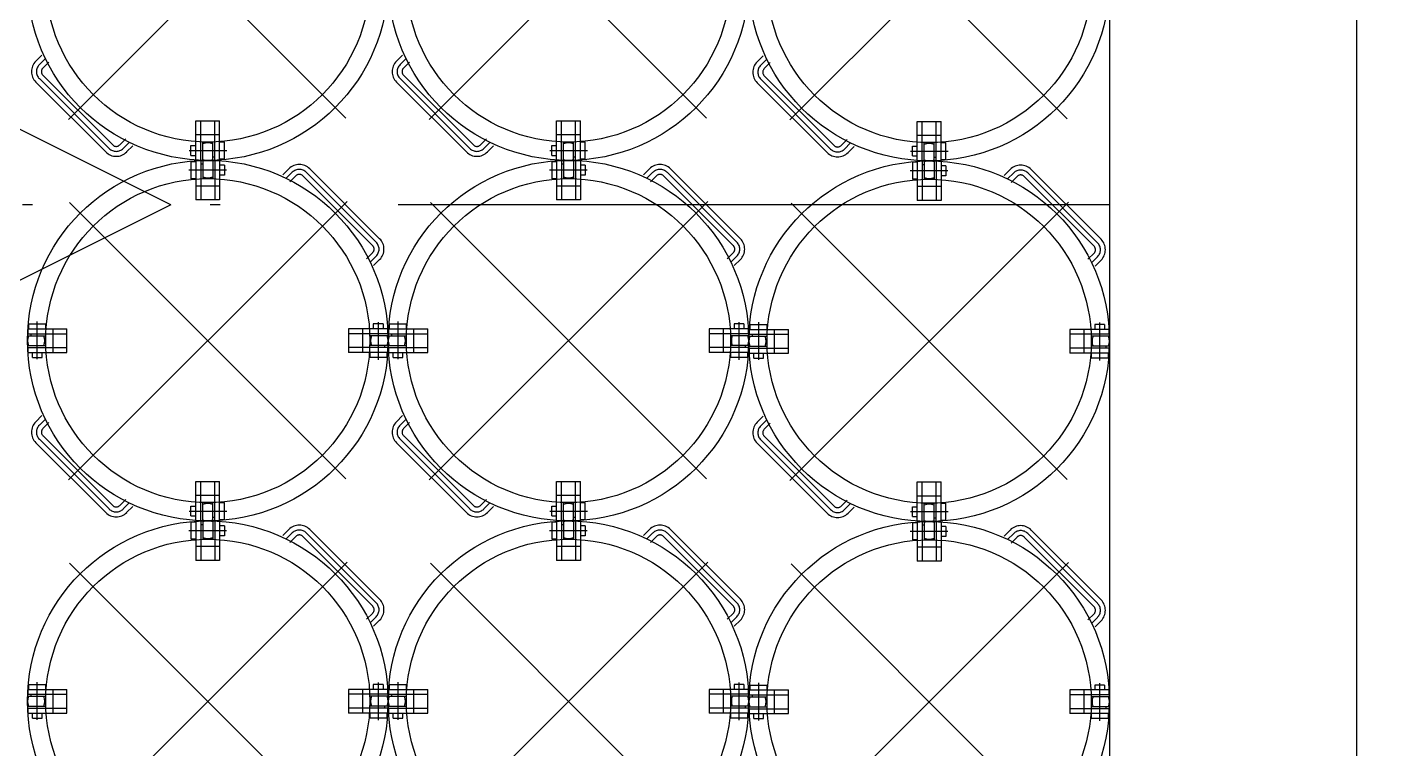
# Model space of a CAD drawing. Header units: millimetres. Extents: x 2185 to 8290, y 601 to 2456.
# Drawn here: x 6667.5 to 6681.38, y 1468.98 to 1476.28 of the extents above; entities that cross this region are included whole.
import ezdxf

# ---------------------------------------------------------------- set-up
doc = ezdxf.new("R2010")
doc.units = ezdxf.units.MM
doc.linetypes.add('ACAD_ISO12W100', pattern=[21, 12, -3, 0, -3, 0, -3])
doc.linetypes.add('CENTER2', pattern=[28.575, 19.05, -3.175, 3.175, -3.175])
doc.layers.add('НОВЫЙ', color=7, linetype='Continuous')
doc.layers.add('ТХ', color=7, linetype='Continuous')

msp = doc.modelspace()

# ---------------------------------------------------------------- linework, layer by layer
at = {"layer": 'НОВЫЙ', "color": 3, "linetype": 'CENTER2'}
for p, q in [((6667.915, 1475.348), (6670.735, 1478.167)), ((6670.723, 1475.36), (6667.927, 1478.156)), ((6671.565, 1475.348), (6674.385, 1478.167)), ((6674.373, 1475.36), (6671.577, 1478.156)), ((6675.215, 1475.342), (6678.035, 1478.161)), ((6678.023, 1475.353), (6675.227, 1478.15)), ((6667.915, 1471.698), (6670.735, 1474.517)), ((6670.723, 1471.71), (6667.927, 1474.506)), ((6671.565, 1471.698), (6674.385, 1474.517)), ((6674.373, 1471.71), (6671.577, 1474.506)), ((6675.215, 1471.692), (6678.035, 1474.511)), ((6678.023, 1471.703), (6675.227, 1474.5)), ((6667.915, 1468.048), (6670.735, 1470.867)), ((6670.723, 1468.06), (6667.927, 1470.856)), ((6671.565, 1468.048), (6674.385, 1470.867)), ((6674.373, 1468.06), (6671.577, 1470.856)), ((6675.215, 1468.042), (6678.035, 1470.861)), ((6678.023, 1468.053), (6675.227, 1470.85))]:
    msp.add_line(p, q, dxfattribs=at)
at = {"layer": 'НОВЫЙ', "color": 5, "ltscale": 10}
for q in [(6665.95, 1475.983), (6665.95, 1472.983)]:
    msp.add_line((6668.95, 1474.483), q, dxfattribs=at)
at = {"layer": 'НОВЫЙ', "color": 121, "linetype": 'CENTER2', "ltscale": 0.5}
for p, q in [((6667.585, 1475.937), (6667.646, 1475.999)), ((6667.621, 1475.902), (6667.682, 1475.963)), ((6667.656, 1475.867), (6667.717, 1475.928)), ((6671.235, 1475.937), (6671.296, 1475.999)), ((6671.271, 1475.902), (6671.332, 1475.963)), ((6671.306, 1475.867), (6671.367, 1475.928)), ((6674.885, 1475.931), (6674.946, 1475.992)), ((6674.921, 1475.896), (6674.982, 1475.957)), ((6674.956, 1475.861), (6675.017, 1475.922)), ((6668.363, 1475.089), (6667.656, 1475.796)), ((6672.013, 1475.089), (6671.306, 1475.796)), ((6675.663, 1475.083), (6674.956, 1475.79)), ((6668.292, 1475.018), (6667.585, 1475.725)), ((6668.328, 1475.054), (6667.621, 1475.761)), ((6671.942, 1475.018), (6671.235, 1475.725)), ((6671.978, 1475.054), (6671.271, 1475.761)), ((6675.592, 1475.012), (6674.885, 1475.719)), ((6675.628, 1475.047), (6674.921, 1475.755)), ((6668.434, 1475.089), (6668.495, 1475.15)), ((6668.469, 1475.054), (6668.53, 1475.115)), ((6672.084, 1475.089), (6672.145, 1475.15)), ((6672.119, 1475.054), (6672.18, 1475.115)), ((6675.734, 1475.083), (6675.795, 1475.144)), ((6675.769, 1475.047), (6675.83, 1475.109)), ((6668.504, 1475.018), (6668.566, 1475.079)), ((6672.154, 1475.018), (6672.216, 1475.079)), ((6675.804, 1475.012), (6675.866, 1475.073)), ((6670.145, 1474.847), (6670.084, 1474.786)), ((6670.18, 1474.812), (6670.119, 1474.751)), ((6671.029, 1474.105), (6670.322, 1474.812)), ((6671.064, 1474.14), (6670.357, 1474.847)), ((6673.795, 1474.847), (6673.734, 1474.786)), ((6673.83, 1474.812), (6673.769, 1474.751)), ((6674.679, 1474.105), (6673.972, 1474.812)), ((6674.714, 1474.14), (6674.007, 1474.847)), ((6677.445, 1474.841), (6677.384, 1474.78)), ((6677.48, 1474.806), (6677.419, 1474.745)), ((6678.329, 1474.099), (6677.622, 1474.806)), ((6678.364, 1474.134), (6677.657, 1474.841)), ((6670.216, 1474.776), (6670.155, 1474.715)), ((6670.994, 1474.069), (6670.286, 1474.776)), ((6673.866, 1474.776), (6673.805, 1474.715)), ((6674.644, 1474.069), (6673.936, 1474.776)), ((6677.516, 1474.77), (6677.455, 1474.709)), ((6678.294, 1474.063), (6677.586, 1474.77)), ((6670.994, 1473.999), (6670.932, 1473.937)), ((6674.644, 1473.999), (6674.582, 1473.937)), ((6678.294, 1473.993), (6678.232, 1473.931)), ((6671.029, 1473.963), (6670.968, 1473.902)), ((6671.064, 1473.928), (6671.003, 1473.867)), ((6674.679, 1473.963), (6674.618, 1473.902)), ((6674.714, 1473.928), (6674.653, 1473.867)), ((6678.329, 1473.957), (6678.268, 1473.896)), ((6678.364, 1473.922), (6678.303, 1473.861)), ((6667.585, 1472.287), (6667.646, 1472.349)), ((6667.621, 1472.252), (6667.682, 1472.313)), ((6671.235, 1472.287), (6671.296, 1472.349)), ((6671.271, 1472.252), (6671.332, 1472.313)), ((6674.885, 1472.281), (6674.946, 1472.342)), ((6674.921, 1472.246), (6674.982, 1472.307)), ((6667.656, 1472.217), (6667.717, 1472.278)), ((6671.306, 1472.217), (6671.367, 1472.278)), ((6674.956, 1472.211), (6675.017, 1472.272)), ((6668.292, 1471.368), (6667.585, 1472.075)), ((6668.328, 1471.404), (6667.621, 1472.111)), ((6668.363, 1471.439), (6667.656, 1472.146)), ((6671.942, 1471.368), (6671.235, 1472.075)), ((6671.978, 1471.404), (6671.271, 1472.111)), ((6672.013, 1471.439), (6671.306, 1472.146)), ((6675.592, 1471.362), (6674.885, 1472.069)), ((6675.628, 1471.397), (6674.921, 1472.105)), ((6675.663, 1471.433), (6674.956, 1472.14)), ((6668.434, 1471.439), (6668.495, 1471.5)), ((6672.084, 1471.439), (6672.145, 1471.5)), ((6675.734, 1471.433), (6675.795, 1471.494)), ((6668.469, 1471.404), (6668.53, 1471.465)), ((6668.504, 1471.368), (6668.566, 1471.429)), ((6672.119, 1471.404), (6672.18, 1471.465)), ((6672.154, 1471.368), (6672.216, 1471.429)), ((6675.769, 1471.397), (6675.83, 1471.459)), ((6675.804, 1471.362), (6675.866, 1471.423)), ((6670.145, 1471.197), (6670.084, 1471.136)), ((6671.064, 1470.49), (6670.357, 1471.197)), ((6673.795, 1471.197), (6673.734, 1471.136)), ((6674.714, 1470.49), (6674.007, 1471.197)), ((6670.18, 1471.162), (6670.119, 1471.101)), ((6670.216, 1471.126), (6670.155, 1471.065)), ((6670.994, 1470.419), (6670.286, 1471.126)), ((6671.029, 1470.455), (6670.322, 1471.162)), ((6673.83, 1471.162), (6673.769, 1471.101)), ((6673.866, 1471.126), (6673.805, 1471.065)), ((6674.644, 1470.419), (6673.936, 1471.126)), ((6674.679, 1470.455), (6673.972, 1471.162)), ((6677.445, 1471.191), (6677.384, 1471.13)), ((6677.48, 1471.156), (6677.419, 1471.095)), ((6677.516, 1471.12), (6677.455, 1471.059)), ((6678.294, 1470.413), (6677.586, 1471.12)), ((6678.329, 1470.449), (6677.622, 1471.156)), ((6678.364, 1470.484), (6677.657, 1471.191)), ((6670.994, 1470.349), (6670.932, 1470.287)), ((6671.029, 1470.313), (6670.968, 1470.252)), ((6671.064, 1470.278), (6671.003, 1470.217)), ((6674.644, 1470.349), (6674.582, 1470.287)), ((6674.679, 1470.313), (6674.618, 1470.252)), ((6674.714, 1470.278), (6674.653, 1470.217)), ((6678.294, 1470.343), (6678.232, 1470.281)), ((6678.329, 1470.307), (6678.268, 1470.246)), ((6678.364, 1470.272), (6678.303, 1470.211))]:
    msp.add_line(p, q, dxfattribs=at)
at = {"layer": 'НОВЫЙ', "color": 121, "linetype": 'CENTER2', "ltscale": 0.1}
for p, q in [((6669.136, 1475.033), (6669.518, 1475.033)), ((6672.786, 1475.033), (6673.168, 1475.033)), ((6676.436, 1475.027), (6676.818, 1475.027)), ((6669.513, 1474.833), (6669.132, 1474.833)), ((6673.163, 1474.833), (6672.782, 1474.833)), ((6676.813, 1474.827), (6676.432, 1474.827)), ((6667.6, 1472.919), (6667.6, 1473.301)), ((6671.05, 1473.296), (6671.05, 1472.915)), ((6671.25, 1472.919), (6671.25, 1473.301)), ((6674.7, 1473.296), (6674.7, 1472.915)), ((6674.9, 1472.913), (6674.9, 1473.295)), ((6678.35, 1473.29), (6678.35, 1472.908)), ((6669.136, 1471.383), (6669.518, 1471.383)), ((6672.786, 1471.383), (6673.168, 1471.383)), ((6676.436, 1471.377), (6676.818, 1471.377)), ((6669.513, 1471.183), (6669.132, 1471.183)), ((6673.163, 1471.183), (6672.782, 1471.183)), ((6676.813, 1471.177), (6676.432, 1471.177)), ((6667.6, 1469.269), (6667.6, 1469.651)), ((6671.05, 1469.646), (6671.05, 1469.265)), ((6671.25, 1469.269), (6671.25, 1469.651)), ((6674.7, 1469.646), (6674.7, 1469.265)), ((6674.9, 1469.263), (6674.9, 1469.645)), ((6678.35, 1469.64), (6678.35, 1469.258))]:
    msp.add_line(p, q, dxfattribs=at)
at = {"layer": 'НОВЫЙ', "color": 121, "linetype": 'CENTER2', "ltscale": 0.5}
for centre, radius, start, end in [((6667.691, 1475.831), 0.15, 135, 225), ((6671.341, 1475.831), 0.15, 135, 225), ((6674.991, 1475.825), 0.15, 135, 225), ((6667.691, 1475.831), 0.1, 135, 225), ((6667.691, 1475.831), 0.05, 135, 225), ((6671.341, 1475.831), 0.1, 135, 225), ((6671.341, 1475.831), 0.05, 135, 225), ((6674.991, 1475.825), 0.1, 135, 225), ((6674.991, 1475.825), 0.05, 135, 225), ((6668.398, 1475.124), 0.05, 225, 315), ((6672.048, 1475.124), 0.05, 225, 315), ((6675.698, 1475.118), 0.05, 225, 315), ((6668.398, 1475.124), 0.15, 225, 315), ((6668.398, 1475.124), 0.1, 225, 315), ((6672.048, 1475.124), 0.15, 225, 315), ((6672.048, 1475.124), 0.1, 225, 315), ((6675.698, 1475.118), 0.15, 225, 315), ((6675.698, 1475.118), 0.1, 225, 315), ((6670.251, 1474.741), 0.15, 45, 135), ((6670.251, 1474.741), 0.1, 45, 135), ((6673.901, 1474.741), 0.15, 45, 135), ((6673.901, 1474.741), 0.1, 45, 135), ((6677.551, 1474.735), 0.15, 45, 135), ((6677.551, 1474.735), 0.1, 45, 135), ((6670.251, 1474.741), 0.05, 45, 135), ((6673.901, 1474.741), 0.05, 45, 135), ((6677.551, 1474.735), 0.05, 45, 135), ((6670.958, 1474.034), 0.15, 315, 45), ((6674.608, 1474.034), 0.15, 315, 45), ((6678.258, 1474.028), 0.15, 315, 45), ((6670.958, 1474.034), 0.05, 315, 45), ((6670.958, 1474.034), 0.1, 315, 45), ((6674.608, 1474.034), 0.05, 315, 45), ((6674.608, 1474.034), 0.1, 315, 45), ((6678.258, 1474.028), 0.05, 315, 45), ((6678.258, 1474.028), 0.1, 315, 45), ((6667.691, 1472.181), 0.15, 135, 225), ((6667.691, 1472.181), 0.1, 135, 225), ((6667.691, 1472.181), 0.05, 135, 225), ((6671.341, 1472.181), 0.15, 135, 225), ((6671.341, 1472.181), 0.1, 135, 225), ((6671.341, 1472.181), 0.05, 135, 225), ((6674.991, 1472.175), 0.15, 135, 225), ((6674.991, 1472.175), 0.1, 135, 225), ((6674.991, 1472.175), 0.05, 135, 225), ((6668.398, 1471.474), 0.15, 225, 315), ((6668.398, 1471.474), 0.1, 225, 315), ((6668.398, 1471.474), 0.05, 225, 315), ((6672.048, 1471.474), 0.15, 225, 315), ((6672.048, 1471.474), 0.1, 225, 315), ((6672.048, 1471.474), 0.05, 225, 315), ((6675.698, 1471.468), 0.15, 225, 315), ((6675.698, 1471.468), 0.1, 225, 315), ((6675.698, 1471.468), 0.05, 225, 315), ((6670.251, 1471.091), 0.15, 45, 135), ((6673.901, 1471.091), 0.15, 45, 135), ((6677.551, 1471.085), 0.15, 45, 135), ((6670.251, 1471.091), 0.1, 45, 135), ((6670.251, 1471.091), 0.05, 45, 135), ((6673.901, 1471.091), 0.1, 45, 135), ((6673.901, 1471.091), 0.05, 45, 135), ((6677.551, 1471.085), 0.1, 45, 135), ((6677.551, 1471.085), 0.05, 45, 135), ((6670.958, 1470.384), 0.05, 315, 45), ((6670.958, 1470.384), 0.1, 315, 45), ((6670.958, 1470.384), 0.15, 315, 45), ((6674.608, 1470.384), 0.05, 315, 45), ((6674.608, 1470.384), 0.1, 315, 45), ((6674.608, 1470.384), 0.15, 315, 45), ((6678.258, 1470.378), 0.05, 315, 45), ((6678.258, 1470.378), 0.1, 315, 45), ((6678.258, 1470.378), 0.15, 315, 45)]:
    msp.add_arc(centre, radius, start, end, dxfattribs=at)
at = {"layer": 'ТХ', "color": 3, "ltscale": 0.2}
for p, q in [((6678.45, 1500.483), (6678.45, 1457.683)), ((6680.95, 1500.383), (6680.95, 1457.683))]:
    msp.add_line(p, q, dxfattribs=at)
at = {"layer": 'ТХ', "color": 121, "ltscale": 0.6}
for p, q in [((6669.205, 1475.333), (6669.445, 1475.333)), ((6669.205, 1474.937), (6669.205, 1475.333)), ((6669.255, 1474.934), (6669.255, 1475.333)), ((6669.395, 1474.934), (6669.395, 1475.333)), ((6669.445, 1474.937), (6669.445, 1475.333)), ((6672.855, 1475.333), (6673.095, 1475.333)), ((6672.855, 1474.937), (6672.855, 1475.333)), ((6672.905, 1474.934), (6672.905, 1475.333)), ((6673.045, 1474.934), (6673.045, 1475.333)), ((6673.095, 1474.937), (6673.095, 1475.333)), ((6676.505, 1475.327), (6676.745, 1475.327)), ((6676.505, 1474.931), (6676.505, 1475.327)), ((6676.555, 1474.928), (6676.555, 1475.327)), ((6676.695, 1474.928), (6676.695, 1475.327)), ((6676.745, 1474.931), (6676.745, 1475.327)), ((6669.155, 1475.083), (6669.205, 1475.083)), ((6669.155, 1474.983), (6669.155, 1475.083)), ((6669.205, 1475.193), (6669.445, 1475.193)), ((6669.275, 1475.118), (6669.375, 1475.118)), ((6669.275, 1474.933), (6669.275, 1475.118)), ((6669.375, 1474.933), (6669.375, 1475.118)), ((6669.445, 1475.119), (6669.495, 1475.119)), ((6669.495, 1474.947), (6669.495, 1475.119)), ((6672.805, 1475.083), (6672.855, 1475.083)), ((6672.805, 1474.983), (6672.805, 1475.083)), ((6672.855, 1475.193), (6673.095, 1475.193)), ((6672.925, 1475.118), (6673.025, 1475.118)), ((6672.925, 1474.933), (6672.925, 1475.118)), ((6673.025, 1474.933), (6673.025, 1475.118)), ((6673.095, 1475.119), (6673.145, 1475.119)), ((6673.145, 1474.947), (6673.145, 1475.119)), ((6676.505, 1475.187), (6676.745, 1475.187)), ((6676.575, 1475.112), (6676.675, 1475.112)), ((6676.575, 1474.927), (6676.575, 1475.112)), ((6676.675, 1474.927), (6676.675, 1475.112)), ((6676.745, 1475.113), (6676.795, 1475.113)), ((6676.795, 1474.941), (6676.795, 1475.113)), ((6669.155, 1474.983), (6669.205, 1474.983)), ((6669.375, 1474.97), (6669.395, 1474.97)), ((6669.445, 1474.947), (6669.495, 1474.947)), ((6672.805, 1474.983), (6672.855, 1474.983)), ((6673.025, 1474.97), (6673.045, 1474.97)), ((6673.095, 1474.947), (6673.145, 1474.947)), ((6676.455, 1475.077), (6676.505, 1475.077)), ((6676.455, 1474.977), (6676.455, 1475.077)), ((6676.455, 1474.977), (6676.505, 1474.977)), ((6676.675, 1474.964), (6676.695, 1474.964)), ((6669.155, 1474.919), (6669.155, 1474.747)), ((6669.205, 1474.919), (6669.155, 1474.919)), ((6669.205, 1474.929), (6669.205, 1474.533)), ((6669.255, 1474.931), (6669.255, 1474.533)), ((6669.275, 1474.895), (6669.255, 1474.895)), ((6669.275, 1474.933), (6669.275, 1474.748)), ((6669.375, 1474.933), (6669.375, 1474.748)), ((6669.395, 1474.931), (6669.395, 1474.533)), ((6669.445, 1474.929), (6669.445, 1474.533)), ((6669.495, 1474.883), (6669.445, 1474.883)), ((6669.495, 1474.883), (6669.495, 1474.783)), ((6672.805, 1474.919), (6672.805, 1474.747)), ((6672.855, 1474.919), (6672.805, 1474.919)), ((6672.855, 1474.929), (6672.855, 1474.533)), ((6672.905, 1474.931), (6672.905, 1474.533)), ((6672.925, 1474.895), (6672.905, 1474.895)), ((6672.925, 1474.933), (6672.925, 1474.748)), ((6673.025, 1474.933), (6673.025, 1474.748)), ((6673.045, 1474.931), (6673.045, 1474.533)), ((6673.095, 1474.929), (6673.095, 1474.533)), ((6673.145, 1474.883), (6673.095, 1474.883)), ((6673.145, 1474.883), (6673.145, 1474.783)), ((6676.455, 1474.913), (6676.455, 1474.741)), ((6676.505, 1474.913), (6676.455, 1474.913)), ((6676.505, 1474.923), (6676.505, 1474.527)), ((6676.555, 1474.925), (6676.555, 1474.527)), ((6676.575, 1474.889), (6676.555, 1474.889)), ((6676.575, 1474.927), (6676.575, 1474.742)), ((6676.675, 1474.927), (6676.675, 1474.742)), ((6676.695, 1474.925), (6676.695, 1474.527)), ((6676.745, 1474.941), (6676.795, 1474.941)), ((6676.745, 1474.923), (6676.745, 1474.527)), ((6676.795, 1474.877), (6676.745, 1474.877)), ((6676.795, 1474.877), (6676.795, 1474.777)), ((6669.205, 1474.747), (6669.155, 1474.747)), ((6669.445, 1474.673), (6669.205, 1474.673)), ((6669.375, 1474.748), (6669.275, 1474.748)), ((6669.495, 1474.783), (6669.445, 1474.783)), ((6672.855, 1474.747), (6672.805, 1474.747)), ((6673.095, 1474.673), (6672.855, 1474.673)), ((6673.025, 1474.748), (6672.925, 1474.748)), ((6673.145, 1474.783), (6673.095, 1474.783)), ((6676.505, 1474.741), (6676.455, 1474.741)), ((6676.745, 1474.667), (6676.505, 1474.667)), ((6676.675, 1474.742), (6676.575, 1474.742)), ((6676.795, 1474.777), (6676.745, 1474.777)), ((6669.445, 1474.533), (6669.205, 1474.533)), ((6673.095, 1474.533), (6672.855, 1474.533)), ((6676.745, 1474.527), (6676.505, 1474.527)), ((6667.514, 1473.278), (6667.686, 1473.278)), ((6667.514, 1473.228), (6667.514, 1473.278)), ((6667.686, 1473.228), (6667.686, 1473.278)), ((6671, 1473.278), (6671, 1473.228)), ((6671.1, 1473.278), (6671, 1473.278)), ((6671.1, 1473.278), (6671.1, 1473.228)), ((6671.164, 1473.278), (6671.336, 1473.278)), ((6671.164, 1473.228), (6671.164, 1473.278)), ((6671.336, 1473.228), (6671.336, 1473.278)), ((6674.65, 1473.278), (6674.65, 1473.228)), ((6674.75, 1473.278), (6674.65, 1473.278)), ((6674.75, 1473.278), (6674.75, 1473.228)), ((6667.5, 1473.158), (6667.685, 1473.158)), ((6667.501, 1473.178), (6667.9, 1473.178)), ((6667.504, 1473.228), (6667.9, 1473.228)), ((6667.537, 1473.158), (6667.537, 1473.178)), ((6667.685, 1473.058), (6667.685, 1473.158)), ((6667.76, 1472.988), (6667.76, 1473.228)), ((6667.9, 1472.988), (6667.9, 1473.228)), ((6670.75, 1473.228), (6670.75, 1472.988)), ((6671.146, 1473.228), (6670.75, 1473.228)), ((6671.148, 1473.178), (6670.75, 1473.178)), ((6670.89, 1473.228), (6670.89, 1472.988)), ((6670.965, 1473.158), (6670.965, 1473.058)), ((6671.15, 1473.158), (6670.965, 1473.158)), ((6671.15, 1473.158), (6671.335, 1473.158)), ((6671.151, 1473.178), (6671.55, 1473.178)), ((6671.154, 1473.228), (6671.55, 1473.228)), ((6671.187, 1473.158), (6671.187, 1473.178)), ((6671.335, 1473.058), (6671.335, 1473.158)), ((6671.41, 1472.988), (6671.41, 1473.228)), ((6671.55, 1472.988), (6671.55, 1473.228)), ((6674.4, 1473.228), (6674.4, 1472.988)), ((6674.796, 1473.228), (6674.4, 1473.228)), ((6674.798, 1473.178), (6674.4, 1473.178)), ((6674.54, 1473.228), (6674.54, 1472.988)), ((6674.615, 1473.158), (6674.615, 1473.058)), ((6674.8, 1473.158), (6674.615, 1473.158)), ((6674.8, 1473.152), (6674.985, 1473.152)), ((6674.801, 1473.172), (6675.2, 1473.172)), ((6674.804, 1473.222), (6675.2, 1473.222)), ((6674.814, 1473.272), (6674.986, 1473.272)), ((6674.814, 1473.222), (6674.814, 1473.272)), ((6674.837, 1473.152), (6674.837, 1473.172)), ((6674.985, 1473.052), (6674.985, 1473.152)), ((6674.986, 1473.222), (6674.986, 1473.272)), ((6675.06, 1472.982), (6675.06, 1473.222)), ((6675.2, 1472.982), (6675.2, 1473.222)), ((6678.05, 1473.222), (6678.05, 1472.982)), ((6678.446, 1473.222), (6678.05, 1473.222)), ((6678.448, 1473.172), (6678.05, 1473.172)), ((6678.19, 1473.222), (6678.19, 1472.982)), ((6678.265, 1473.152), (6678.265, 1473.052)), ((6678.45, 1473.152), (6678.265, 1473.152)), ((6678.3, 1473.272), (6678.3, 1473.222)), ((6678.4, 1473.272), (6678.3, 1473.272)), ((6678.4, 1473.272), (6678.4, 1473.222)), ((6667.5, 1473.058), (6667.685, 1473.058)), ((6667.501, 1473.038), (6667.9, 1473.038)), ((6671.148, 1473.038), (6670.75, 1473.038)), ((6671.15, 1473.058), (6670.965, 1473.058)), ((6671.112, 1473.058), (6671.112, 1473.038)), ((6671.15, 1473.058), (6671.335, 1473.058)), ((6671.151, 1473.038), (6671.55, 1473.038)), ((6674.798, 1473.038), (6674.4, 1473.038)), ((6674.8, 1473.058), (6674.615, 1473.058)), ((6674.762, 1473.058), (6674.762, 1473.038)), ((6674.8, 1473.052), (6674.985, 1473.052)), ((6674.801, 1473.032), (6675.2, 1473.032)), ((6678.448, 1473.032), (6678.05, 1473.032)), ((6678.45, 1473.052), (6678.265, 1473.052)), ((6678.412, 1473.052), (6678.412, 1473.032)), ((6667.504, 1472.988), (6667.9, 1472.988)), ((6667.55, 1472.938), (6667.55, 1472.988)), ((6667.55, 1472.938), (6667.65, 1472.938)), ((6667.65, 1472.938), (6667.65, 1472.988)), ((6671.146, 1472.988), (6670.75, 1472.988)), ((6670.964, 1472.988), (6670.964, 1472.938)), ((6671.136, 1472.938), (6670.964, 1472.938)), ((6671.136, 1472.988), (6671.136, 1472.938)), ((6671.154, 1472.988), (6671.55, 1472.988)), ((6671.2, 1472.938), (6671.2, 1472.988)), ((6671.2, 1472.938), (6671.3, 1472.938)), ((6671.3, 1472.938), (6671.3, 1472.988)), ((6674.796, 1472.988), (6674.4, 1472.988)), ((6674.614, 1472.988), (6674.614, 1472.938)), ((6674.786, 1472.938), (6674.614, 1472.938)), ((6674.786, 1472.988), (6674.786, 1472.938)), ((6674.804, 1472.982), (6675.2, 1472.982)), ((6674.85, 1472.932), (6674.85, 1472.982)), ((6674.85, 1472.932), (6674.95, 1472.932)), ((6674.95, 1472.932), (6674.95, 1472.982)), ((6678.446, 1472.982), (6678.05, 1472.982)), ((6678.264, 1472.982), (6678.264, 1472.932)), ((6678.436, 1472.932), (6678.264, 1472.932)), ((6678.436, 1472.982), (6678.436, 1472.932)), ((6669.205, 1471.683), (6669.445, 1471.683)), ((6669.205, 1471.287), (6669.205, 1471.683)), ((6669.255, 1471.284), (6669.255, 1471.683)), ((6669.395, 1471.284), (6669.395, 1471.683)), ((6669.445, 1471.287), (6669.445, 1471.683)), ((6672.855, 1471.683), (6673.095, 1471.683)), ((6672.855, 1471.287), (6672.855, 1471.683)), ((6672.905, 1471.284), (6672.905, 1471.683)), ((6673.045, 1471.284), (6673.045, 1471.683)), ((6673.095, 1471.287), (6673.095, 1471.683)), ((6676.505, 1471.677), (6676.745, 1471.677)), ((6676.505, 1471.281), (6676.505, 1471.677)), ((6676.555, 1471.278), (6676.555, 1471.677)), ((6676.695, 1471.278), (6676.695, 1471.677)), ((6676.745, 1471.281), (6676.745, 1471.677)), ((6669.205, 1471.543), (6669.445, 1471.543)), ((6672.855, 1471.543), (6673.095, 1471.543)), ((6676.505, 1471.537), (6676.745, 1471.537)), ((6669.155, 1471.433), (6669.205, 1471.433)), ((6669.155, 1471.333), (6669.155, 1471.433)), ((6669.275, 1471.468), (6669.375, 1471.468)), ((6669.275, 1471.283), (6669.275, 1471.468)), ((6669.375, 1471.283), (6669.375, 1471.468)), ((6669.445, 1471.469), (6669.495, 1471.469)), ((6669.495, 1471.297), (6669.495, 1471.469)), ((6672.805, 1471.433), (6672.855, 1471.433)), ((6672.805, 1471.333), (6672.805, 1471.433)), ((6672.925, 1471.468), (6673.025, 1471.468)), ((6672.925, 1471.283), (6672.925, 1471.468)), ((6673.025, 1471.283), (6673.025, 1471.468)), ((6673.095, 1471.469), (6673.145, 1471.469)), ((6673.145, 1471.297), (6673.145, 1471.469)), ((6676.455, 1471.427), (6676.505, 1471.427)), ((6676.455, 1471.327), (6676.455, 1471.427)), ((6676.575, 1471.462), (6676.675, 1471.462)), ((6676.575, 1471.277), (6676.575, 1471.462)), ((6676.675, 1471.277), (6676.675, 1471.462)), ((6676.745, 1471.463), (6676.795, 1471.463)), ((6676.795, 1471.291), (6676.795, 1471.463)), ((6669.155, 1471.333), (6669.205, 1471.333)), ((6669.155, 1471.269), (6669.155, 1471.097)), ((6669.205, 1471.269), (6669.155, 1471.269)), ((6669.205, 1471.279), (6669.205, 1470.883)), ((6669.255, 1471.281), (6669.255, 1470.883)), ((6669.275, 1471.245), (6669.255, 1471.245)), ((6669.275, 1471.283), (6669.275, 1471.098)), ((6669.375, 1471.32), (6669.395, 1471.32)), ((6669.375, 1471.283), (6669.375, 1471.098)), ((6669.395, 1471.281), (6669.395, 1470.883)), ((6669.445, 1471.297), (6669.495, 1471.297)), ((6669.445, 1471.279), (6669.445, 1470.883)), ((6669.495, 1471.233), (6669.445, 1471.233)), ((6669.495, 1471.233), (6669.495, 1471.133)), ((6672.805, 1471.333), (6672.855, 1471.333)), ((6672.805, 1471.269), (6672.805, 1471.097)), ((6672.855, 1471.269), (6672.805, 1471.269)), ((6672.855, 1471.279), (6672.855, 1470.883)), ((6672.905, 1471.281), (6672.905, 1470.883)), ((6672.925, 1471.245), (6672.905, 1471.245)), ((6672.925, 1471.283), (6672.925, 1471.098)), ((6673.025, 1471.32), (6673.045, 1471.32)), ((6673.025, 1471.283), (6673.025, 1471.098)), ((6673.045, 1471.281), (6673.045, 1470.883)), ((6673.095, 1471.297), (6673.145, 1471.297)), ((6673.095, 1471.279), (6673.095, 1470.883)), ((6673.145, 1471.233), (6673.095, 1471.233)), ((6673.145, 1471.233), (6673.145, 1471.133)), ((6676.455, 1471.327), (6676.505, 1471.327)), ((6676.455, 1471.263), (6676.455, 1471.091)), ((6676.505, 1471.263), (6676.455, 1471.263)), ((6676.505, 1471.273), (6676.505, 1470.877)), ((6676.555, 1471.275), (6676.555, 1470.877)), ((6676.575, 1471.239), (6676.555, 1471.239)), ((6676.575, 1471.277), (6676.575, 1471.092)), ((6676.675, 1471.314), (6676.695, 1471.314)), ((6676.675, 1471.277), (6676.675, 1471.092)), ((6676.695, 1471.275), (6676.695, 1470.877)), ((6676.745, 1471.291), (6676.795, 1471.291)), ((6676.745, 1471.273), (6676.745, 1470.877)), ((6676.795, 1471.227), (6676.745, 1471.227)), ((6676.795, 1471.227), (6676.795, 1471.127)), ((6669.205, 1471.097), (6669.155, 1471.097)), ((6669.375, 1471.098), (6669.275, 1471.098)), ((6669.495, 1471.133), (6669.445, 1471.133)), ((6672.855, 1471.097), (6672.805, 1471.097)), ((6673.025, 1471.098), (6672.925, 1471.098)), ((6673.145, 1471.133), (6673.095, 1471.133)), ((6676.505, 1471.091), (6676.455, 1471.091)), ((6676.675, 1471.092), (6676.575, 1471.092)), ((6676.795, 1471.127), (6676.745, 1471.127)), ((6669.445, 1471.023), (6669.205, 1471.023)), ((6673.095, 1471.023), (6672.855, 1471.023)), ((6676.745, 1471.017), (6676.505, 1471.017)), ((6669.445, 1470.883), (6669.205, 1470.883)), ((6673.095, 1470.883), (6672.855, 1470.883)), ((6676.745, 1470.877), (6676.505, 1470.877)), ((6667.504, 1469.578), (6667.9, 1469.578)), ((6667.514, 1469.628), (6667.686, 1469.628)), ((6667.514, 1469.578), (6667.514, 1469.628)), ((6667.686, 1469.578), (6667.686, 1469.628)), ((6667.76, 1469.338), (6667.76, 1469.578)), ((6667.9, 1469.338), (6667.9, 1469.578)), ((6670.75, 1469.578), (6670.75, 1469.338)), ((6671.146, 1469.578), (6670.75, 1469.578)), ((6670.89, 1469.578), (6670.89, 1469.338)), ((6671, 1469.628), (6671, 1469.578)), ((6671.1, 1469.628), (6671, 1469.628)), ((6671.1, 1469.628), (6671.1, 1469.578)), ((6671.154, 1469.578), (6671.55, 1469.578)), ((6671.164, 1469.628), (6671.336, 1469.628)), ((6671.164, 1469.578), (6671.164, 1469.628)), ((6671.336, 1469.578), (6671.336, 1469.628)), ((6671.41, 1469.338), (6671.41, 1469.578)), ((6671.55, 1469.338), (6671.55, 1469.578)), ((6674.4, 1469.578), (6674.4, 1469.338)), ((6674.796, 1469.578), (6674.4, 1469.578)), ((6674.54, 1469.578), (6674.54, 1469.338)), ((6674.65, 1469.628), (6674.65, 1469.578)), ((6674.75, 1469.628), (6674.65, 1469.628)), ((6674.75, 1469.628), (6674.75, 1469.578)), ((6674.804, 1469.572), (6675.2, 1469.572)), ((6674.814, 1469.622), (6674.986, 1469.622)), ((6674.814, 1469.572), (6674.814, 1469.622)), ((6674.986, 1469.572), (6674.986, 1469.622)), ((6675.06, 1469.332), (6675.06, 1469.572)), ((6675.2, 1469.332), (6675.2, 1469.572)), ((6678.05, 1469.572), (6678.05, 1469.332)), ((6678.446, 1469.572), (6678.05, 1469.572)), ((6678.19, 1469.572), (6678.19, 1469.332)), ((6678.3, 1469.622), (6678.3, 1469.572)), ((6678.4, 1469.622), (6678.3, 1469.622)), ((6678.4, 1469.622), (6678.4, 1469.572)), ((6667.5, 1469.508), (6667.685, 1469.508)), ((6667.5, 1469.408), (6667.685, 1469.408)), ((6667.501, 1469.528), (6667.9, 1469.528)), ((6667.537, 1469.508), (6667.537, 1469.528)), ((6667.685, 1469.408), (6667.685, 1469.508)), ((6671.148, 1469.528), (6670.75, 1469.528)), ((6670.965, 1469.508), (6670.965, 1469.408)), ((6671.15, 1469.508), (6670.965, 1469.508)), ((6671.15, 1469.408), (6670.965, 1469.408)), ((6671.112, 1469.408), (6671.112, 1469.388)), ((6671.15, 1469.508), (6671.335, 1469.508)), ((6671.15, 1469.408), (6671.335, 1469.408)), ((6671.151, 1469.528), (6671.55, 1469.528)), ((6671.187, 1469.508), (6671.187, 1469.528)), ((6671.335, 1469.408), (6671.335, 1469.508)), ((6674.798, 1469.528), (6674.4, 1469.528)), ((6674.615, 1469.508), (6674.615, 1469.408)), ((6674.8, 1469.508), (6674.615, 1469.508)), ((6674.8, 1469.408), (6674.615, 1469.408)), ((6674.762, 1469.408), (6674.762, 1469.388)), ((6674.8, 1469.502), (6674.985, 1469.502)), ((6674.8, 1469.402), (6674.985, 1469.402)), ((6674.801, 1469.522), (6675.2, 1469.522)), ((6674.837, 1469.502), (6674.837, 1469.522)), ((6674.985, 1469.402), (6674.985, 1469.502)), ((6678.448, 1469.522), (6678.05, 1469.522)), ((6678.265, 1469.502), (6678.265, 1469.402)), ((6678.45, 1469.502), (6678.265, 1469.502)), ((6678.45, 1469.402), (6678.265, 1469.402)), ((6678.412, 1469.402), (6678.412, 1469.382)), ((6667.501, 1469.388), (6667.9, 1469.388)), ((6667.504, 1469.338), (6667.9, 1469.338)), ((6667.55, 1469.288), (6667.55, 1469.338)), ((6667.55, 1469.288), (6667.65, 1469.288)), ((6667.65, 1469.288), (6667.65, 1469.338)), ((6671.148, 1469.388), (6670.75, 1469.388)), ((6671.146, 1469.338), (6670.75, 1469.338)), ((6670.964, 1469.338), (6670.964, 1469.288)), ((6671.136, 1469.288), (6670.964, 1469.288)), ((6671.136, 1469.338), (6671.136, 1469.288)), ((6671.151, 1469.388), (6671.55, 1469.388)), ((6671.154, 1469.338), (6671.55, 1469.338)), ((6671.2, 1469.288), (6671.2, 1469.338)), ((6671.2, 1469.288), (6671.3, 1469.288)), ((6671.3, 1469.288), (6671.3, 1469.338)), ((6674.798, 1469.388), (6674.4, 1469.388)), ((6674.796, 1469.338), (6674.4, 1469.338)), ((6674.614, 1469.338), (6674.614, 1469.288)), ((6674.786, 1469.288), (6674.614, 1469.288)), ((6674.786, 1469.338), (6674.786, 1469.288)), ((6674.801, 1469.382), (6675.2, 1469.382)), ((6674.804, 1469.332), (6675.2, 1469.332)), ((6674.85, 1469.282), (6674.85, 1469.332)), ((6674.85, 1469.282), (6674.95, 1469.282)), ((6674.95, 1469.282), (6674.95, 1469.332)), ((6678.448, 1469.382), (6678.05, 1469.382)), ((6678.446, 1469.332), (6678.05, 1469.332)), ((6678.264, 1469.332), (6678.264, 1469.282)), ((6678.436, 1469.282), (6678.264, 1469.282)), ((6678.436, 1469.332), (6678.436, 1469.282))]:
    msp.add_line(p, q, dxfattribs=at)
at = {"layer": 'ТХ', "color": 4, "linetype": 'ACAD_ISO12W100', "ltscale": 0.6}
for p, q in [((6678.45, 1474.483), (6590.95, 1474.483)), ((6768.45, 1469.483), (6680.95, 1469.483))]:
    msp.add_line(p, q, dxfattribs=at)
at = {"layer": 'ТХ', "color": 3, "ltscale": 0.6}
msp.add_line((6680.95, 1473.715), (6680.95, 1469.681), dxfattribs=at)
at = {"layer": 'ТХ', "color": 121, "ltscale": 0.6}
for centre, radius in [((6669.325, 1476.758), 1.825), ((6672.975, 1476.758), 1.825), ((6676.625, 1476.752), 1.825), ((6669.325, 1476.758), 1.64), ((6672.975, 1476.758), 1.64), ((6676.625, 1476.752), 1.64), ((6669.325, 1473.108), 1.825), ((6672.975, 1473.108), 1.825), ((6676.625, 1473.102), 1.825), ((6669.325, 1473.108), 1.64), ((6672.975, 1473.108), 1.64), ((6676.625, 1473.102), 1.64), ((6669.325, 1469.458), 1.825), ((6672.975, 1469.458), 1.825), ((6676.625, 1469.452), 1.825), ((6669.325, 1469.458), 1.64), ((6672.975, 1469.458), 1.64), ((6676.625, 1469.452), 1.64)]:
    msp.add_circle(centre, radius, dxfattribs=at)
for centre, radius, start, end in [((6669.325, 1474.979), 0.13, 67.3801, 112.6199), ((6672.975, 1474.979), 0.13, 67.3801, 112.6199), ((6676.625, 1474.973), 0.13, 67.3801, 112.6199), ((6669.325, 1475.063), 0.13, 247.3801, 292.6199), ((6672.975, 1475.063), 0.13, 247.3801, 292.6199), ((6669.325, 1476.758), 1.825, 266.2299, 273.7701), ((6669.325, 1473.108), 1.825, 86.2299, 93.7701), ((6669.325, 1474.803), 0.13, 67.3801, 112.6199), ((6672.975, 1476.758), 1.825, 266.2299, 273.7701), ((6672.975, 1473.108), 1.825, 86.2299, 93.7701), ((6672.975, 1474.803), 0.13, 67.3801, 112.6199), ((6676.625, 1476.752), 1.825, 266.2299, 273.7701), ((6676.625, 1473.102), 1.825, 86.2299, 93.7701), ((6676.625, 1475.057), 0.13, 247.3801, 292.6199), ((6676.625, 1474.797), 0.13, 67.3801, 112.6199), ((6669.325, 1474.886), 0.13, 247.3801, 292.6199), ((6672.975, 1474.886), 0.13, 247.3801, 292.6199), ((6676.625, 1474.88), 0.13, 247.3801, 292.6199), ((6669.325, 1473.108), 1.825, 176.2299, 183.7701), ((6667.63, 1473.108), 0.13, 157.3801, 202.6199), ((6667.546, 1473.108), 0.13, 337.3801, 22.6199), ((6671.103, 1473.108), 0.13, 157.3801, 202.6199), ((6671.02, 1473.108), 0.13, 337.3801, 22.6199), ((6669.325, 1473.108), 1.825, 356.2299, 3.7701), ((6672.975, 1473.108), 1.825, 176.2299, 183.7701), ((6671.28, 1473.108), 0.13, 157.3801, 202.6199), ((6671.196, 1473.108), 0.13, 337.3801, 22.6199), ((6674.753, 1473.108), 0.13, 157.3801, 202.6199), ((6674.67, 1473.108), 0.13, 337.3801, 22.6199), ((6672.975, 1473.108), 1.825, 356.2299, 3.7701), ((6676.625, 1473.102), 1.825, 176.2299, 183.7701), ((6674.93, 1473.102), 0.13, 157.3801, 202.6199), ((6674.846, 1473.102), 0.13, 337.3801, 22.6199), ((6678.403, 1473.102), 0.13, 157.3801, 202.6199), ((6678.32, 1473.102), 0.13, 337.3801, 22.6199), ((6676.625, 1473.102), 1.825, 356.2299, 3.7701), ((6669.325, 1471.329), 0.13, 67.3801, 112.6199), ((6672.975, 1471.329), 0.13, 67.3801, 112.6199), ((6676.625, 1471.323), 0.13, 67.3801, 112.6199), ((6669.325, 1473.108), 1.825, 266.2299, 273.7701), ((6669.325, 1469.458), 1.825, 86.2299, 93.7701), ((6669.325, 1471.413), 0.13, 247.3801, 292.6199), ((6669.325, 1471.153), 0.13, 67.3801, 112.6199), ((6672.975, 1473.108), 1.825, 266.2299, 273.7701), ((6672.975, 1469.458), 1.825, 86.2299, 93.7701), ((6672.975, 1471.413), 0.13, 247.3801, 292.6199), ((6672.975, 1471.153), 0.13, 67.3801, 112.6199), ((6676.625, 1473.102), 1.825, 266.2299, 273.7701), ((6676.625, 1469.452), 1.825, 86.2299, 93.7701), ((6676.625, 1471.407), 0.13, 247.3801, 292.6199), ((6676.625, 1471.147), 0.13, 67.3801, 112.6199), ((6669.325, 1471.236), 0.13, 247.3801, 292.6199), ((6672.975, 1471.236), 0.13, 247.3801, 292.6199), ((6676.625, 1471.23), 0.13, 247.3801, 292.6199), ((6669.325, 1469.458), 1.825, 176.2299, 183.7701), ((6669.325, 1469.458), 1.825, 356.2299, 3.7701), ((6672.975, 1469.458), 1.825, 176.2299, 183.7701), ((6672.975, 1469.458), 1.825, 356.2299, 3.7701), ((6676.625, 1469.452), 1.825, 176.2299, 183.7701), ((6676.625, 1469.452), 1.825, 356.2299, 3.7701), ((6667.63, 1469.458), 0.13, 157.3801, 202.6199), ((6667.546, 1469.458), 0.13, 337.3801, 22.6199), ((6671.103, 1469.458), 0.13, 157.3801, 202.6199), ((6671.02, 1469.458), 0.13, 337.3801, 22.6199), ((6671.28, 1469.458), 0.13, 157.3801, 202.6199), ((6671.196, 1469.458), 0.13, 337.3801, 22.6199), ((6674.753, 1469.458), 0.13, 157.3801, 202.6199), ((6674.67, 1469.458), 0.13, 337.3801, 22.6199), ((6674.93, 1469.452), 0.13, 157.3801, 202.6199), ((6674.846, 1469.452), 0.13, 337.3801, 22.6199), ((6678.403, 1469.452), 0.13, 157.3801, 202.6199), ((6678.32, 1469.452), 0.13, 337.3801, 22.6199)]:
    msp.add_arc(centre, radius, start, end, dxfattribs=at)

doc.saveas('drawing.dxf')
